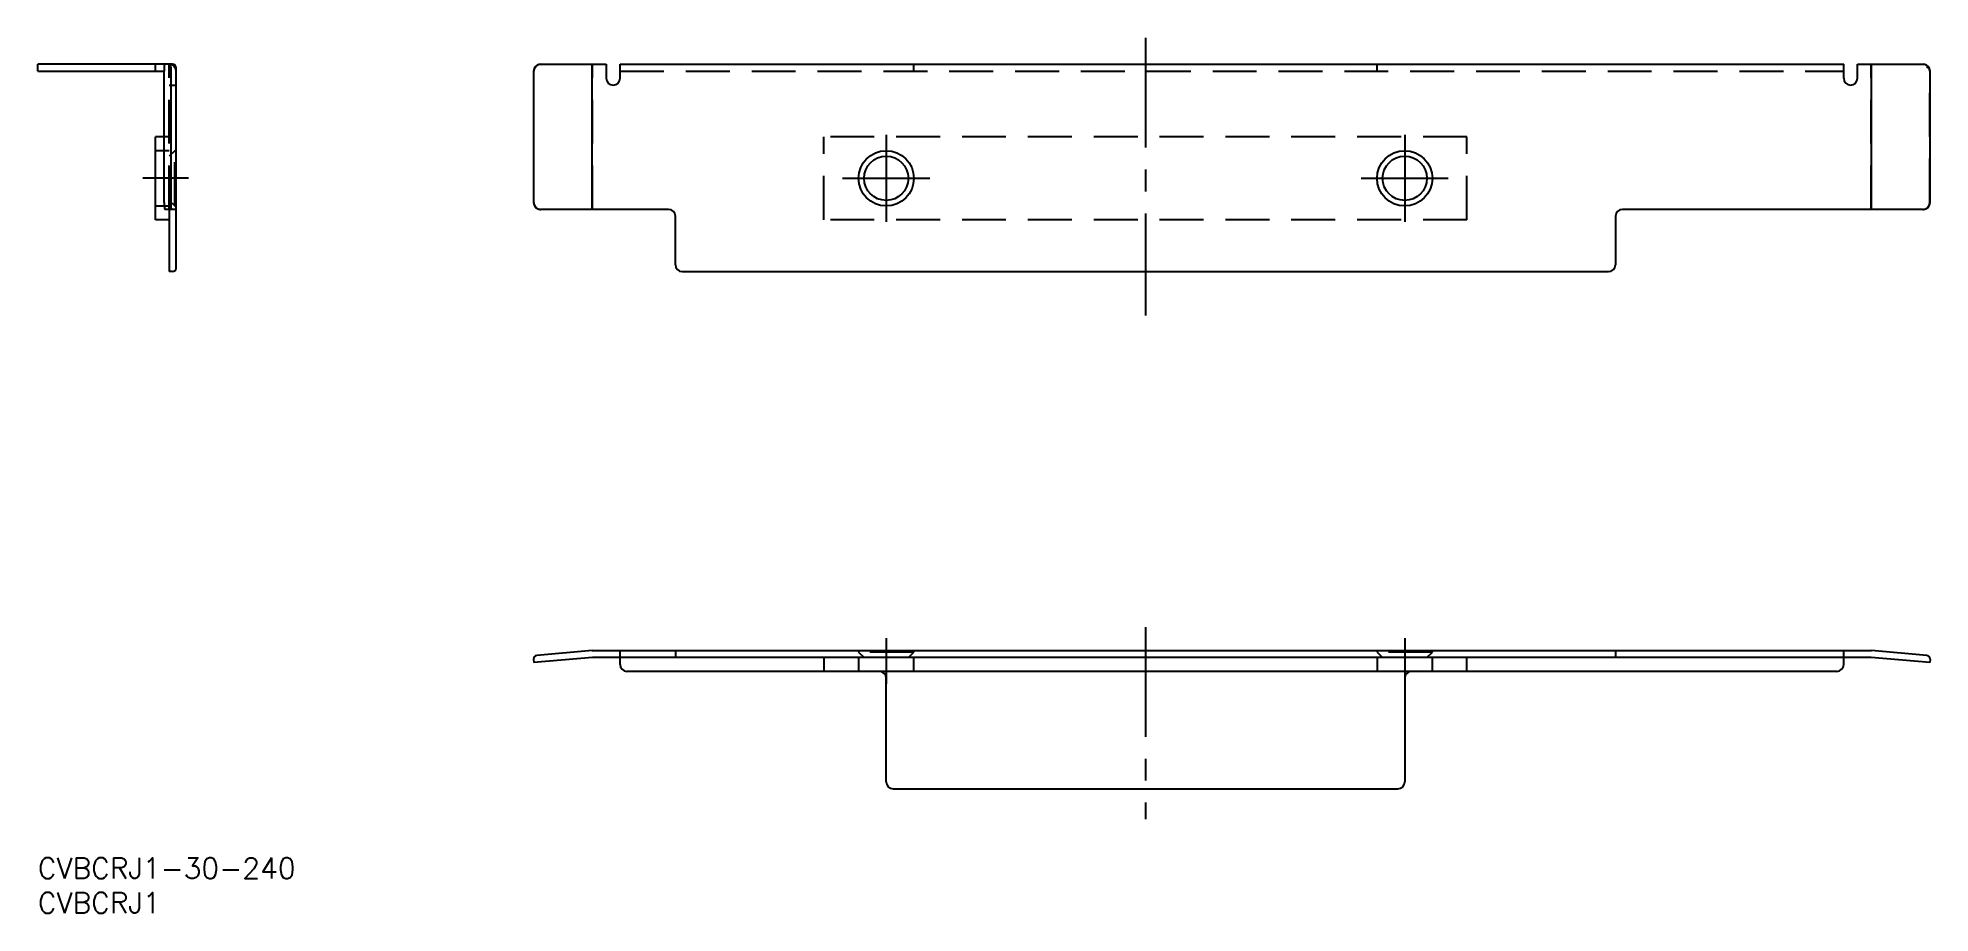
# Model space of a CAD drawing. Extents: x 0 to 274, y -8 to 119.
import ezdxf

# ---------------------------------------------------------------- set-up
doc = ezdxf.new("R2010")
doc.units = 0
doc.header["$LTSCALE"] = 0.5
doc.linetypes.add('CENTER', pattern=[50.8, 31.75, -6.35, 6.35, -6.35])
doc.linetypes.add('DASHED', pattern=[19.05, 12.7, -6.35])
for name, color, linetype in [('MSM_CENTER', 1, 'CENTER'), ('MSM_CONTINUOUS', 7, 'CONTINUOUS'), ('MSM_DASHED', 4, 'DASHED'), ('MSM_PART_NUMBER', 7, 'CONTINUOUS')]:
    doc.layers.add(name, color=color, linetype=linetype)
doc.styles.get("Standard").update_dxf_attribs({"font": 'txt.shx', "height": 3, "bigfont": 'bigfont.shx'})

msp = doc.modelspace()

# ---------------------------------------------------------------- linework, layer by layer
at = {"layer": 'MSM_CENTER'}
for p, q in [((160.22, 118.69), (160.22, 78.49)), ((122.72, 104.66), (122.72, 92.06)), ((197.72, 104.66), (197.72, 92.06)), ((21.8, 98.36), (15.2, 98.36)), ((116.42, 98.36), (129.02, 98.36)), ((191.42, 98.36), (204.02, 98.36)), ((160.22, 33.41), (160.22, 5.59)), ((122.72, 31.8), (122.72, 25.2)), ((197.72, 31.8), (197.72, 25.2))]:
    msp.add_line(p, q, dxfattribs=at)
at = {"layer": 'MSM_CONTINUOUS'}
for p, q in [((0, 113.86), (0, 114.86)), ((19.5, 114.86), (0, 114.86)), ((0, 113.86), (18.26, 113.86)), ((17, 113.86), (17, 114.86)), ((18.26, 94.86), (18.26, 113.86)), ((19.3, 93.99), (19.3, 114.36)), ((20, 85.36), (20, 114.36)), ((71.7, 113.86), (71.7, 94.86)), ((72.7, 114.86), (82.22, 114.86)), ((80.17, 114.36), (80.2, 114.86)), ((80.17, 93.86), (80.17, 114.36)), ((82.22, 114.86), (82.22, 112.86)), ((84.22, 112.86), (84.22, 114.86)), ((84.22, 114.86), (261.22, 114.86)), ((261.22, 112.86), (261.22, 114.86)), ((263.22, 114.86), (272.73, 114.86)), ((263.22, 112.86), (263.22, 114.86)), ((265.26, 114.36), (265.24, 114.86)), ((265.26, 93.86), (265.26, 114.36)), ((273.27, 114.36), (273.48, 114.57)), ((273.73, 94.86), (273.73, 113.86)), ((17, 92.36), (17, 104.36)), ((18.26, 104.36), (17, 104.36)), ((20, 93.86), (18.35, 93.86)), ((19, 93.86), (19, 84.86)), ((19.3, 93.99), (19.34, 93.86)), ((91.22, 93.86), (72.7, 93.86)), ((272.73, 93.86), (229.22, 93.86)), ((19, 92.36), (17, 92.36)), ((92.22, 85.86), (92.22, 92.86)), ((228.22, 92.86), (228.22, 85.86)), ((19.5, 84.86), (19, 84.86)), ((93.22, 84.86), (227.22, 84.86)), ((71.71, 28.76), (71.75, 28.26)), ((80.22, 29), (71.75, 28.26)), ((80.17, 30), (72.16, 29.3)), ((80.17, 30), (265.26, 30)), ((265.22, 29), (80.22, 29)), ((84.22, 28), (84.22, 29)), ((92.22, 30), (92.22, 29)), ((113.72, 29), (113.72, 27)), ((206.72, 27), (206.72, 29)), ((228.22, 30), (228.22, 29)), ((261.22, 28), (261.22, 29)), ((273.68, 28.26), (265.22, 29)), ((273.27, 29.3), (265.26, 30)), ((273.73, 28.76), (273.68, 28.26)), ((260.22, 27), (85.22, 27)), ((122.72, 11), (122.72, 26)), ((197.72, 26), (197.72, 11)), ((123.72, 10), (196.72, 10))]:
    msp.add_line(p, q, dxfattribs=at)
for centre, radius in [((122.72, 98.36), 4), ((122.72, 98.36), 3.2), ((197.72, 98.36), 4), ((197.72, 98.36), 3.2)]:
    msp.add_circle(centre, radius, dxfattribs=at)
for centre, radius, start, end in [((22.62, 113.98), 4.37, 168.4197, 181.6182), ((18.8, 114.36), 0.5, 0, 90), ((19.5, 114.36), 0.5, 0, 90), ((72.7, 113.86), 1, 90, 180), ((83.22, 112.86), 1, 180, 0), ((262.22, 112.86), 1, 180, 0), ((272.73, 113.86), 1, 0, 90), ((22.93, 94.76), 4.67, 178.8117, 191.1505), ((72.7, 94.86), 1, 180, 270), ((91.22, 92.86), 1, 0, 90), ((229.22, 92.86), 1, 90, 180), ((272.73, 94.86), 1, 270, 0), ((19.5, 85.36), 0.5, 270, 0), ((93.22, 85.86), 1, 180, 270), ((227.22, 85.86), 1, 270, 0), ((72.2, 28.8), 0.5, 95, 185), ((85.22, 28), 1, 180, 270), ((260.22, 28), 1, 270, 0), ((273.23, 28.8), 0.5, 355, 85), ((121.72, 26), 1, 0, 90), ((198.72, 26), 1, 90, 180), ((123.72, 11), 1, 180, 270), ((196.72, 11), 1, 270, 0)]:
    msp.add_arc(centre, radius, start, end, dxfattribs=at)
at = {"layer": 'MSM_DASHED'}
for p, q in [((19, 93.86), (19, 114.86)), ((71.75, 94.86), (71.75, 113.86)), ((80.22, 93.86), (80.22, 114.86)), ((84.22, 113.86), (261.22, 113.86)), ((126.72, 113.86), (126.72, 114.86)), ((193.72, 113.86), (193.72, 114.86)), ((265.22, 93.86), (265.22, 114.86)), ((273.68, 94.86), (273.68, 113.86)), ((19, 111.86), (20, 111.86)), ((19, 104.36), (18.26, 104.36)), ((206.72, 104.36), (113.72, 104.36)), ((113.72, 92.36), (113.72, 104.36)), ((206.72, 92.36), (206.72, 104.36)), ((19, 102.36), (17, 102.36)), ((19.8, 102.36), (19, 101.56)), ((20, 102.36), (19.8, 102.36)), ((19.8, 94.36), (19.8, 102.36)), ((17, 94.36), (19, 94.36)), ((19, 95.16), (19.8, 94.36)), ((19.8, 94.36), (20, 94.36)), ((206.72, 92.36), (113.72, 92.36)), ((84.22, 29), (84.22, 30)), ((118.72, 30), (118.72, 29.8)), ((126.72, 29.8), (118.72, 29.8)), ((118.72, 29.8), (119.52, 29)), ((118.72, 29), (118.72, 27)), ((125.92, 29), (126.72, 29.8)), ((126.72, 29.8), (126.72, 30)), ((126.72, 27), (126.72, 29)), ((193.72, 30), (193.72, 29.8)), ((201.72, 29.8), (193.72, 29.8)), ((193.72, 29.8), (194.52, 29)), ((193.72, 29), (193.72, 27)), ((200.92, 29), (201.72, 29.8)), ((201.72, 29.8), (201.72, 30)), ((201.72, 27), (201.72, 29)), ((261.22, 29), (261.22, 30))]:
    msp.add_line(p, q, dxfattribs=at)
for centre, start, end in [((19, 113.86), 0, 90), ((72.75, 113.86), 90, 180), ((272.68, 113.86), 0, 90), ((72.75, 94.86), 180, 270), ((272.68, 94.86), 270, 0)]:
    msp.add_arc(centre, 1, start, end, dxfattribs=at)

# ---------------------------------------------------------------- texts
at = {"layer": 'MSM_PART_NUMBER'}
for s, p in [('CVBCRJ1-30-240', (0, -3)), ('CVBCRJ1', (0, -8))]:
    msp.add_text(s, height=3, dxfattribs=at).set_placement(p)

doc.saveas('drawing.dxf')
